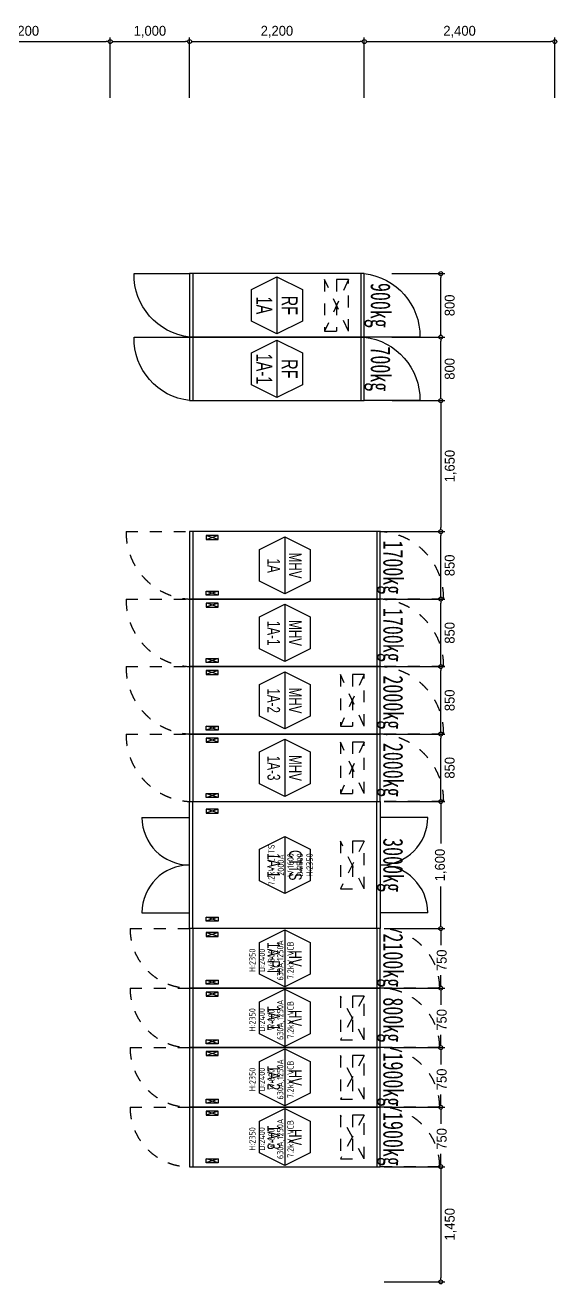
# Model space of a CAD drawing. Header units: millimetres. Extents: x 89978 to 501025, y -351975 to 837171.
# Drawn here: x 297179 to 303875, y -302475 to -286621 of the extents above; entities that cross this region are included whole.
import ezdxf
from ezdxf.enums import TextEntityAlignment as Align

# ---------------------------------------------------------------- set-up
doc = ezdxf.new("R2010")
doc.units = ezdxf.units.MM
doc.header["$LTSCALE"] = 150
doc.linetypes.add('D1', pattern=[3, 1, -1, 1])
doc.layers.get('Defpoints').update_dxf_attribs({"color": 150})
for name, color, linetype in [('------00 Switch Gear', 3, 'Continuous'), ('------00 Switch Gear_Number', 1, 'Continuous'), ('-----36 Dimension', 1, 'Continuous'), ('20251030_전기하중검토', 241, 'Continuous')]:
    doc.layers.add(name, color=color, linetype=linetype)
doc.layers.add('NOPLOT', color=191, linetype='Continuous', plot=False)
doc.styles.add('dd', font='')
doc.styles.add('ELEC', font='')
doc.styles.add('Gtx', font='')
doc.styles.add('WD', font='isocp2.shx', dxfattribs={"height": 75, "bigfont": 'whgtxt.shx'})
doc.styles.get('dd').set_extended_font_data('DotumChe')
doc.styles.get('ELEC').set_extended_font_data('Dotum')
doc.styles.get('Gtx').set_extended_font_data('Dotum')
doc.dimstyles.new('ELEC', dxfattribs={"dimscale": 100, "dimtxt": 2, "dimasz": 1, "dimexe": 2, "dimexo": 1, "dimgap": 1, "dimtad": 1, "dimdec": 0, "dimrnd": 0.25, "dimzin": 9, "dimdsep": 32, "dimlunit": 6, "dimtxsty": 'ELEC', "dimblk": 'Z_DOT', "dimcen": 3, "dimclrd": 7, "dimclre": 7, "dimclrt": 3, "dimadec": 0, "dimazin": 0, "dimtfac": 1, "dimtdec": 0, "dimtix": 1, "dimtmove": 2, "dimatfit": 1, "dimfxl": 1, "dimarcsym": 0})

# ---------------------------------------------------------------- blocks, each defined once
blk = doc.blocks.new('_DOTBLANK')
at = {"color": 0, "linetype": 'ByBlock'}
blk.add_line((-0.5, 0), (-1, 0), dxfattribs=at)
blk.add_circle((0, 0), 0.5, dxfattribs=at)
blk = doc.blocks.new('*D1593')
at = {"layer": '-----36 Dimension', "color": 0, "lineweight": -2, "transparency": 16777216}
for p, q in [((301797, -290550), (302464, -290550)), ((302414, -291300), (302414, -290600)), ((301800, -291350), (302464, -291350))]:
    blk.add_line(p, q, dxfattribs=at)
at = {"layer": 'Defpoints', "color": 0, "transparency": 16777216}
for p in [(301747, -290550, 0), (302414, -290550), (301750, -291350, 0)]:
    blk.add_point(p, dxfattribs=at)
at = {"layer": '-----36 Dimension', "color": 0, "lineweight": -2, "transparency": 16777216, "xscale": 50, "yscale": 50, "zscale": 50}
for p, rotation in [((302414, -290550), 90), ((302414, -291350), 270)]:
    blk.add_blockref('_DOTBLANK', p, dxfattribs=dict(at, rotation=rotation))
at = {"layer": '-----36 Dimension', "color": 0, "transparency": 16777216, "insert": (302526, -290950), "char_height": 125, "attachment_point": 5, "rotation": 90, "style": 'Gtx'}
blk.add_mtext('800', dxfattribs=at)
blk = doc.blocks.new('Z_DOT')
for p, q in [((-2, 0), (2, 0)), ((0, -2), (0, 2))]:
    blk.add_line(p, q)
for radius in [2.5, 1.25]:
    blk.add_circle((0, 0), radius)
blk = doc.blocks.new('*D1594')
at = {"layer": '-----36 Dimension', "color": 0, "lineweight": -2, "transparency": 16777216}
for p, q in [((301797, -289750), (302464, -289750)), ((302414, -290500), (302414, -289800)), ((301800, -290550), (302464, -290550))]:
    blk.add_line(p, q, dxfattribs=at)
at = {"layer": 'Defpoints', "color": 0, "transparency": 16777216}
for p in [(301747, -289750, 0), (302414, -289750), (301750, -290550, 0)]:
    blk.add_point(p, dxfattribs=at)
at = {"layer": '-----36 Dimension', "color": 0, "lineweight": -2, "transparency": 16777216, "xscale": 50, "yscale": 50, "zscale": 50}
for p, rotation in [((302414, -289750), 90), ((302414, -290550), 270)]:
    blk.add_blockref('_DOTBLANK', p, dxfattribs=dict(at, rotation=rotation))
at = {"layer": '-----36 Dimension', "color": 0, "transparency": 16777216, "insert": (302526, -290150), "char_height": 125, "attachment_point": 5, "rotation": 90, "style": 'Gtx'}
blk.add_mtext('800', dxfattribs=at)
blk = doc.blocks.new('850X2400')
at = {"layer": '------00 Switch Gear'}
for p, q in [((-2360, 850), (-2360, 0)), ((-40, 850), (-40, 0))]:
    blk.add_line(p, q, dxfattribs=at)
at = {"layer": '------00 Switch Gear', "linetype": 'D1'}
for p, q in [((-2040, 800), (-2190, 750)), ((-2040, 750), (-2190, 800)), ((-2040, 50), (-2190, 100)), ((-2040, 100), (-2190, 50))]:
    blk.add_line(p, q, dxfattribs=at)
at = {"layer": '------00 Switch Gear'}
blk.add_lwpolyline([(-2400, 850), (-2400, 0), (0, 0), (0, 850)], close=True, dxfattribs=at)
at = {"layer": '------00 Switch Gear', "linetype": 'D1'}
for points in [[(-2190, 800), (-2190, 750), (-2040, 750), (-2040, 800)], [(-2190, 50), (-2190, 100), (-2040, 100), (-2040, 50)]]:
    blk.add_lwpolyline(points, close=True, dxfattribs=at)
at = {"layer": 'NOPLOT', "linetype": 'D1'}
for p, q in [((-3200, 850), (-2400, 850)), ((800, 0), (0, 0))]:
    blk.add_line(p, q, dxfattribs=at)
for centre, start, end in [((-2356, 843), 179.5156, 267.013), ((-44, 7), 359.5156, 87.013)]:
    blk.add_arc(centre, 844, start, end, dxfattribs=at)
blk = doc.blocks.new('*D1572')
at = {"layer": '-----36 Dimension', "color": 0, "lineweight": -2, "transparency": 16777216}
for p, q in [((301700, -296400), (302464, -296400)), ((302414, -296450), (302414, -296928)), ((302414, -297950), (302414, -297472)), ((301700, -298000), (302464, -298000))]:
    blk.add_line(p, q, dxfattribs=at)
at = {"layer": 'Defpoints', "color": 0, "transparency": 16777216}
for p in [(301650, -296400), (301650, -298000), (302414, -298000)]:
    blk.add_point(p, dxfattribs=at)
at = {"layer": '-----36 Dimension', "color": 0, "lineweight": -2, "transparency": 16777216, "xscale": 50, "yscale": 50, "zscale": 50}
for p, rotation in [((302414, -296400), 90), ((302414, -298000), 270)]:
    blk.add_blockref('_DOTBLANK', p, dxfattribs=dict(at, rotation=rotation))
at = {"layer": '-----36 Dimension', "color": 0, "transparency": 16777216, "insert": (302414, -297200), "char_height": 125, "attachment_point": 5, "rotation": 90, "style": 'Gtx'}
blk.add_mtext('1,600', dxfattribs=at)
blk = doc.blocks.new('1600X2400')
at = {"layer": '------00 Switch Gear', "linetype": 'Continuous'}
for p, q in [((-2360, 855), (-2360, 1600)), ((-42, 0), (-42, 1600)), ((-2360, 0), (-2360, 855))]:
    blk.add_line(p, q, dxfattribs=at)
at = {"layer": '------00 Switch Gear', "linetype": 'D1'}
for p, q in [((-2040, 1505), (-2190, 1455)), ((-2040, 1455), (-2190, 1505)), ((-2040, 95), (-2190, 145)), ((-2040, 145), (-2190, 95))]:
    blk.add_line(p, q, dxfattribs=at)
at = {"layer": '------00 Switch Gear'}
blk.add_lwpolyline([(0, 1600), (0, 0), (-2400, 0), (-2400, 1600)], close=True, dxfattribs=at)
at = {"layer": '------00 Switch Gear', "linetype": 'D1'}
for points in [[(-2190, 1505), (-2190, 1455), (-2040, 1455), (-2040, 1505)], [(-2190, 95), (-2190, 145), (-2040, 145), (-2040, 95)]]:
    blk.add_lwpolyline(points, close=True, dxfattribs=at)
at = {"layer": 'NOPLOT', "linetype": 'ByBlock'}
for p, q in [((-3000, 1400), (-2400, 1400)), ((600, 1400), (0, 1400)), ((-3000, 200), (-2400, 200)), ((600, 200), (0, 200))]:
    blk.add_line(p, q, dxfattribs=at)
for centre, start, end in [((-2400, 1400), 180, 270), ((0, 1400), 270, 0), ((-2400, 200), 90, 180), ((0, 200), 0, 90)]:
    blk.add_arc(centre, 600, start, end, dxfattribs=at)
blk = doc.blocks.new('*D1573')
at = {"layer": '-----36 Dimension', "color": 0, "lineweight": -2, "transparency": 16777216}
for p, q in [((301700, -298000), (302464, -298000)), ((302414, -298050), (302414, -298211)), ((302414, -298700), (302414, -298589)), ((301700, -298750), (302464, -298750))]:
    blk.add_line(p, q, dxfattribs=at)
at = {"layer": 'Defpoints', "color": 0, "transparency": 16777216}
for p in [(301650, -298000), (301650, -298750), (302414, -298750)]:
    blk.add_point(p, dxfattribs=at)
at = {"layer": '-----36 Dimension', "color": 0, "lineweight": -2, "transparency": 16777216, "xscale": 50, "yscale": 50, "zscale": 50}
for p, rotation in [((302414, -298000), 90), ((302414, -298750), 270)]:
    blk.add_blockref('_DOTBLANK', p, dxfattribs=dict(at, rotation=rotation))
at = {"layer": '-----36 Dimension', "color": 0, "transparency": 16777216, "insert": (302426, -298400), "char_height": 125, "attachment_point": 5, "rotation": 90, "style": 'Gtx'}
blk.add_mtext('750', dxfattribs=at)
blk = doc.blocks.new('750X2400')
at = {"layer": '------00 Switch Gear'}
for p, q in [((-2360, 750), (-2360, 0)), ((-42, 750), (-42, 0))]:
    blk.add_line(p, q, dxfattribs=at)
at = {"layer": '------00 Switch Gear', "linetype": 'D1'}
for p, q in [((-2040, 700), (-2190, 650)), ((-2040, 650), (-2190, 700)), ((-2040, 50), (-2190, 100)), ((-2040, 100), (-2190, 50))]:
    blk.add_line(p, q, dxfattribs=at)
at = {"layer": '------00 Switch Gear'}
blk.add_lwpolyline([(-2400, 750), (-2400, 0), (0, 0), (0, 750)], close=True, dxfattribs=at)
at = {"layer": '------00 Switch Gear', "linetype": 'D1'}
for points in [[(-2190, 700), (-2190, 650), (-2040, 650), (-2040, 700)], [(-2190, 50), (-2190, 100), (-2040, 100), (-2040, 50)]]:
    blk.add_lwpolyline(points, close=True, dxfattribs=at)
at = {"layer": 'NOPLOT', "linetype": 'D1'}
for p, q in [((-3150, 750), (-2400, 750)), ((750, 0), (0, 0))]:
    blk.add_line(p, q, dxfattribs=at)
for centre, start, end in [((-2400, 750), 180, 270), ((0, 0), 0, 90)]:
    blk.add_arc(centre, 750, start, end, dxfattribs=at)
blk = doc.blocks.new('*D1574')
at = {"layer": '-----36 Dimension', "color": 0, "lineweight": -2, "transparency": 16777216}
for p, q in [((301700, -298750), (302464, -298750)), ((302414, -298800), (302414, -298961)), ((302414, -299450), (302414, -299339)), ((301700, -299500), (302464, -299500))]:
    blk.add_line(p, q, dxfattribs=at)
at = {"layer": 'Defpoints', "color": 0, "transparency": 16777216}
for p in [(301650, -298750), (301650, -299500), (302414, -299500)]:
    blk.add_point(p, dxfattribs=at)
at = {"layer": '-----36 Dimension', "color": 0, "lineweight": -2, "transparency": 16777216, "xscale": 50, "yscale": 50, "zscale": 50}
for p, rotation in [((302414, -298750), 90), ((302414, -299500), 270)]:
    blk.add_blockref('_DOTBLANK', p, dxfattribs=dict(at, rotation=rotation))
at = {"layer": '-----36 Dimension', "color": 0, "transparency": 16777216, "insert": (302426, -299150), "char_height": 125, "attachment_point": 5, "rotation": 90, "style": 'Gtx'}
blk.add_mtext('750', dxfattribs=at)
blk = doc.blocks.new('*D1575')
at = {"layer": '-----36 Dimension', "color": 0, "lineweight": -2, "transparency": 16777216}
for p, q in [((301700, -299500), (302464, -299500)), ((302414, -299550), (302414, -299711)), ((302414, -300200), (302414, -300089)), ((301700, -300250), (302464, -300250))]:
    blk.add_line(p, q, dxfattribs=at)
at = {"layer": 'Defpoints', "color": 0, "transparency": 16777216}
for p in [(301650, -299500), (301650, -300250), (302414, -300250)]:
    blk.add_point(p, dxfattribs=at)
at = {"layer": '-----36 Dimension', "color": 0, "lineweight": -2, "transparency": 16777216, "xscale": 50, "yscale": 50, "zscale": 50}
for p, rotation in [((302414, -299500), 90), ((302414, -300250), 270)]:
    blk.add_blockref('_DOTBLANK', p, dxfattribs=dict(at, rotation=rotation))
at = {"layer": '-----36 Dimension', "color": 0, "transparency": 16777216, "insert": (302426, -299900), "char_height": 125, "attachment_point": 5, "rotation": 90, "style": 'Gtx'}
blk.add_mtext('750', dxfattribs=at)
blk = doc.blocks.new('*D1576')
at = {"layer": '-----36 Dimension', "color": 0, "lineweight": -2, "transparency": 16777216}
for p, q in [((301700, -300250), (302464, -300250)), ((302414, -300300), (302414, -300461)), ((302414, -300950), (302414, -300839)), ((301700, -301000), (302464, -301000))]:
    blk.add_line(p, q, dxfattribs=at)
at = {"layer": 'Defpoints', "color": 0, "transparency": 16777216}
for p in [(301650, -300250), (301650, -301000), (302414, -301000)]:
    blk.add_point(p, dxfattribs=at)
at = {"layer": '-----36 Dimension', "color": 0, "lineweight": -2, "transparency": 16777216, "xscale": 50, "yscale": 50, "zscale": 50}
for p, rotation in [((302414, -300250), 90), ((302414, -301000), 270)]:
    blk.add_blockref('_DOTBLANK', p, dxfattribs=dict(at, rotation=rotation))
at = {"layer": '-----36 Dimension', "color": 0, "transparency": 16777216, "insert": (302426, -300650), "char_height": 125, "attachment_point": 5, "rotation": 90, "style": 'Gtx'}
blk.add_mtext('750', dxfattribs=at)
blk = doc.blocks.new('*D1655')
at = {"layer": '-----36 Dimension', "color": 0, "lineweight": -2, "transparency": 16777216}
for p, q in [((301700, -295550), (302464, -295550)), ((302414, -296350), (302414, -295600)), ((301700, -296400), (302464, -296400))]:
    blk.add_line(p, q, dxfattribs=at)
at = {"layer": 'Defpoints', "color": 0, "transparency": 16777216}
for p in [(301650, -295550), (302414, -295550), (301650, -296400)]:
    blk.add_point(p, dxfattribs=at)
at = {"layer": '-----36 Dimension', "color": 0, "lineweight": -2, "transparency": 16777216, "xscale": 50, "yscale": 50, "zscale": 50}
for p, rotation in [((302414, -295550), 90), ((302414, -296400), 270)]:
    blk.add_blockref('_DOTBLANK', p, dxfattribs=dict(at, rotation=rotation))
at = {"layer": '-----36 Dimension', "color": 0, "transparency": 16777216, "insert": (302526, -295975), "char_height": 125, "attachment_point": 5, "rotation": 90, "style": 'Gtx'}
blk.add_mtext('850', dxfattribs=at)
blk = doc.blocks.new('*D1656')
at = {"layer": '-----36 Dimension', "color": 0, "lineweight": -2, "transparency": 16777216}
for p, q in [((301700, -294700), (302464, -294700)), ((302414, -295500), (302414, -294750)), ((301700, -295550), (302464, -295550))]:
    blk.add_line(p, q, dxfattribs=at)
at = {"layer": 'Defpoints', "color": 0, "transparency": 16777216}
for p in [(301650, -294700), (302414, -294700), (301650, -295550)]:
    blk.add_point(p, dxfattribs=at)
at = {"layer": '-----36 Dimension', "color": 0, "lineweight": -2, "transparency": 16777216, "xscale": 50, "yscale": 50, "zscale": 50}
for p, rotation in [((302414, -294700), 90), ((302414, -295550), 270)]:
    blk.add_blockref('_DOTBLANK', p, dxfattribs=dict(at, rotation=rotation))
at = {"layer": '-----36 Dimension', "color": 0, "transparency": 16777216, "insert": (302526, -295125), "char_height": 125, "attachment_point": 5, "rotation": 90, "style": 'Gtx'}
blk.add_mtext('850', dxfattribs=at)
blk = doc.blocks.new('*D1657')
at = {"layer": '-----36 Dimension', "color": 0, "lineweight": -2, "transparency": 16777216}
for p, q in [((301700, -293850), (302464, -293850)), ((302414, -294650), (302414, -293900)), ((301700, -294700), (302464, -294700))]:
    blk.add_line(p, q, dxfattribs=at)
at = {"layer": 'Defpoints', "color": 0, "transparency": 16777216}
for p in [(301650, -293850), (302414, -293850), (301650, -294700)]:
    blk.add_point(p, dxfattribs=at)
at = {"layer": '-----36 Dimension', "color": 0, "lineweight": -2, "transparency": 16777216, "xscale": 50, "yscale": 50, "zscale": 50}
for p, rotation in [((302414, -293850), 90), ((302414, -294700), 270)]:
    blk.add_blockref('_DOTBLANK', p, dxfattribs=dict(at, rotation=rotation))
at = {"layer": '-----36 Dimension', "color": 0, "transparency": 16777216, "insert": (302526, -294275), "char_height": 125, "attachment_point": 5, "rotation": 90, "style": 'Gtx'}
blk.add_mtext('850', dxfattribs=at)
blk = doc.blocks.new('*D1581')
at = {"layer": '-----36 Dimension', "color": 0, "lineweight": -2, "transparency": 16777216}
for p, q in [((301700, -293000), (302464, -293000)), ((302414, -293800), (302414, -293050)), ((301700, -293850), (302464, -293850))]:
    blk.add_line(p, q, dxfattribs=at)
at = {"layer": 'Defpoints', "color": 0, "transparency": 16777216}
for p in [(301650, -293000), (302414, -293000), (301650, -293850)]:
    blk.add_point(p, dxfattribs=at)
at = {"layer": '-----36 Dimension', "color": 0, "lineweight": -2, "transparency": 16777216, "xscale": 50, "yscale": 50, "zscale": 50}
for p, rotation in [((302414, -293000), 90), ((302414, -293850), 270)]:
    blk.add_blockref('_DOTBLANK', p, dxfattribs=dict(at, rotation=rotation))
at = {"layer": '-----36 Dimension', "color": 0, "transparency": 16777216, "insert": (302526, -293425), "char_height": 125, "attachment_point": 5, "rotation": 90, "style": 'Gtx'}
blk.add_mtext('850', dxfattribs=at)
blk = doc.blocks.new('*D1533')
at = {"layer": '-----36 Dimension', "color": 0, "lineweight": -2, "transparency": 16777216}
for p, q in [((296050, -287536), (296050, -286777)), ((298250, -287536), (298250, -286777)), ((296100, -286827), (298200, -286827))]:
    blk.add_line(p, q, dxfattribs=at)
at = {"layer": 'Defpoints', "color": 0, "transparency": 16777216}
for p in [(298250, -286827), (296050, -287586), (298250, -287586)]:
    blk.add_point(p, dxfattribs=at)
at = {"layer": '-----36 Dimension', "color": 0, "lineweight": -2, "transparency": 16777216, "xscale": 50, "yscale": 50, "zscale": 50, "rotation": 180}
blk.add_blockref('_DOTBLANK', (296050, -286827), dxfattribs=at)
at = {"layer": '-----36 Dimension', "color": 0, "lineweight": -2, "transparency": 16777216, "xscale": 50, "yscale": 50, "zscale": 50}
blk.add_blockref('_DOTBLANK', (298250, -286827), dxfattribs=at)
at = {"layer": '-----36 Dimension', "color": 0, "transparency": 16777216, "insert": (297150, -286703), "char_height": 125, "attachment_point": 5, "style": 'Gtx'}
blk.add_mtext('2,200', dxfattribs=at)
blk = doc.blocks.new('*D1534')
at = {"layer": '-----36 Dimension', "color": 0, "lineweight": -2, "transparency": 16777216}
for p, q in [((299250, -287536), (299250, -286777)), ((301450, -287536), (301450, -286777)), ((299300, -286827), (301400, -286827))]:
    blk.add_line(p, q, dxfattribs=at)
at = {"layer": 'Defpoints', "color": 0, "transparency": 16777216}
for p in [(301450, -286827), (299250, -287586), (301450, -287586)]:
    blk.add_point(p, dxfattribs=at)
at = {"layer": '-----36 Dimension', "color": 0, "lineweight": -2, "transparency": 16777216, "xscale": 50, "yscale": 50, "zscale": 50, "rotation": 180}
blk.add_blockref('_DOTBLANK', (299250, -286827), dxfattribs=at)
at = {"layer": '-----36 Dimension', "color": 0, "lineweight": -2, "transparency": 16777216, "xscale": 50, "yscale": 50, "zscale": 50}
blk.add_blockref('_DOTBLANK', (301450, -286827), dxfattribs=at)
at = {"layer": '-----36 Dimension', "color": 0, "transparency": 16777216, "insert": (300350, -286703), "char_height": 125, "attachment_point": 5, "style": 'Gtx'}
blk.add_mtext('2,200', dxfattribs=at)
blk = doc.blocks.new('*D1535')
at = {"layer": '-----36 Dimension', "color": 0, "lineweight": -2, "transparency": 16777216}
for p, q in [((301450, -287536), (301450, -286777)), ((303850, -287536), (303850, -286777)), ((301500, -286827), (303800, -286827))]:
    blk.add_line(p, q, dxfattribs=at)
at = {"layer": 'Defpoints', "color": 0, "transparency": 16777216}
for p in [(303850, -286827), (301450, -287586), (303850, -287586)]:
    blk.add_point(p, dxfattribs=at)
at = {"layer": '-----36 Dimension', "color": 0, "lineweight": -2, "transparency": 16777216, "xscale": 50, "yscale": 50, "zscale": 50, "rotation": 180}
blk.add_blockref('_DOTBLANK', (301450, -286827), dxfattribs=at)
at = {"layer": '-----36 Dimension', "color": 0, "lineweight": -2, "transparency": 16777216, "xscale": 50, "yscale": 50, "zscale": 50}
blk.add_blockref('_DOTBLANK', (303850, -286827), dxfattribs=at)
at = {"layer": '-----36 Dimension', "color": 0, "transparency": 16777216, "insert": (302650, -286703), "char_height": 125, "attachment_point": 5, "style": 'Gtx'}
blk.add_mtext('2,400', dxfattribs=at)
blk = doc.blocks.new('*D1536')
at = {"layer": '-----36 Dimension', "color": 0, "lineweight": -2, "transparency": 16777216}
for p, q in [((298250, -287536), (298250, -286777)), ((299250, -287536), (299250, -286777)), ((298300, -286827), (299200, -286827))]:
    blk.add_line(p, q, dxfattribs=at)
at = {"layer": 'Defpoints', "color": 0, "transparency": 16777216}
for p in [(299250, -286827), (298250, -287586), (299250, -287586)]:
    blk.add_point(p, dxfattribs=at)
at = {"layer": '-----36 Dimension', "color": 0, "lineweight": -2, "transparency": 16777216, "xscale": 50, "yscale": 50, "zscale": 50, "rotation": 180}
blk.add_blockref('_DOTBLANK', (298250, -286827), dxfattribs=at)
at = {"layer": '-----36 Dimension', "color": 0, "lineweight": -2, "transparency": 16777216, "xscale": 50, "yscale": 50, "zscale": 50}
blk.add_blockref('_DOTBLANK', (299250, -286827), dxfattribs=at)
at = {"layer": '-----36 Dimension', "color": 0, "transparency": 16777216, "insert": (298750, -286703), "char_height": 125, "attachment_point": 5, "style": 'Gtx'}
blk.add_mtext('1,000', dxfattribs=at)
blk = doc.blocks.new('*D1644')
at = {"layer": '-----36 Dimension', "color": 0, "lineweight": -2, "transparency": 16777216}
for p, q in [((301800, -291350), (302464, -291350)), ((302414, -291400), (302414, -292950)), ((301700, -293000), (302464, -293000))]:
    blk.add_line(p, q, dxfattribs=at)
at = {"layer": 'Defpoints', "color": 0, "transparency": 16777216}
for p in [(301750, -291350), (301650, -293000), (302414, -293000)]:
    blk.add_point(p, dxfattribs=at)
at = {"layer": '-----36 Dimension', "color": 0, "lineweight": -2, "transparency": 16777216, "xscale": 50, "yscale": 50, "zscale": 50}
for p, rotation in [((302414, -291350), 90), ((302414, -293000), 270)]:
    blk.add_blockref('_DOTBLANK', p, dxfattribs=dict(at, rotation=rotation))
at = {"layer": '-----36 Dimension', "color": 0, "transparency": 16777216, "insert": (302538, -292175), "char_height": 125, "attachment_point": 5, "rotation": 90, "style": 'Gtx'}
blk.add_mtext('1,650', dxfattribs=at)
blk = doc.blocks.new('*D1545')
at = {"layer": '-----36 Dimension', "color": 0, "lineweight": -2, "transparency": 16777216}
for p, q in [((301700, -301000), (302464, -301000)), ((302414, -301050), (302414, -302400)), ((301700, -302450), (302464, -302450))]:
    blk.add_line(p, q, dxfattribs=at)
at = {"layer": 'Defpoints', "color": 0, "transparency": 16777216}
for p in [(301650, -301000), (301650, -302450), (302414, -302450)]:
    blk.add_point(p, dxfattribs=at)
at = {"layer": '-----36 Dimension', "color": 0, "lineweight": -2, "transparency": 16777216, "xscale": 50, "yscale": 50, "zscale": 50}
for p, rotation in [((302414, -301000), 90), ((302414, -302450), 270)]:
    blk.add_blockref('_DOTBLANK', p, dxfattribs=dict(at, rotation=rotation))
at = {"layer": '-----36 Dimension', "color": 0, "transparency": 16777216, "insert": (302538, -301725), "char_height": 125, "attachment_point": 5, "rotation": 90, "style": 'Gtx'}
blk.add_mtext('1,450', dxfattribs=at)

msp = doc.modelspace()

# ---------------------------------------------------------------- linework, layer by layer
at = {"layer": '------00 Switch Gear'}
for p, q in [((299290, -289750), (299290, -290550)), ((301408, -289750), (301408, -290550)), ((299290, -290550), (299290, -291350)), ((301408, -290550), (301408, -291350))]:
    msp.add_line(p, q, dxfattribs=at)
for points in [[(299250, -290550, -0.3857431), (298550, -289750), (299250, -289750)], [(301450, -289750, -0.3857431), (302150, -290550), (301450, -290550)]]:
    msp.add_lwpolyline(points, format="xyb", dxfattribs=at)
at = {"layer": '------00 Switch Gear', "elevation": 0}
for points in [[(299250, -289750), (299250, -290550), (301450, -290550), (301450, -289750)], [(299250, -290550), (299250, -291350), (301450, -291350), (301450, -290550)]]:
    msp.add_lwpolyline(points, close=True, dxfattribs=at)
for points in [[(299250, -291350, -0.3857431), (298550, -290550), (299250, -290550)], [(301450, -290550, -0.3857431), (302150, -291350), (301450, -291350)]]:
    msp.add_lwpolyline(points, format="xyb", dxfattribs=at)
at = {"layer": '------00 Switch Gear_Number', "color": 1, "elevation": 0}
for points in [[(300350, -289790), (300350, -290510), (300030, -290350.4), (300030, -289949.6), (300350, -289790), (300670, -289949.6), (300670, -290350.4), (300350, -290510)], [(300350, -290590), (300350, -291310), (300030, -291150.4), (300030, -290749.6), (300350, -290590), (300670, -290749.6), (300670, -291150.4), (300350, -291310)]]:
    msp.add_lwpolyline(points, dxfattribs=at)
at = {"layer": '------00 Switch Gear_Number', "color": 1, "lineweight": -2}
for points in [[(300450, -293065), (300450, -293785), (300130, -293625.4), (300130, -293224.6), (300450, -293065), (300770, -293224.6), (300770, -293625.4), (300450, -293785)], [(300450, -293915), (300450, -294635), (300130, -294475.4), (300130, -294074.6), (300450, -293915), (300770, -294074.6), (300770, -294475.4), (300450, -294635)], [(300450, -294765), (300450, -295485), (300130, -295325.4), (300130, -294924.6), (300450, -294765), (300770, -294924.6), (300770, -295325.4), (300450, -295485)], [(300450, -295615), (300450, -296335), (300130, -296175.4), (300130, -295774.6), (300450, -295615), (300770, -295774.6), (300770, -296175.4), (300450, -296335)], [(300450, -296840), (300450, -297560), (300130, -297400.4), (300130, -296999.6), (300450, -296840), (300770, -296999.6), (300770, -297400.4), (300450, -297560)], [(300450, -298015), (300450, -298735), (300130, -298575.4), (300130, -298174.6), (300450, -298015), (300770, -298174.6), (300770, -298575.4), (300450, -298735)], [(300450, -298765), (300450, -299485), (300130, -299325.4), (300130, -298924.6), (300450, -298765), (300770, -298924.6), (300770, -299325.4), (300450, -299485)], [(300450, -299515), (300450, -300235), (300130, -300075.4), (300130, -299674.6), (300450, -299515), (300770, -299674.6), (300770, -300075.4), (300450, -300235)], [(300450, -300265), (300450, -300985), (300130, -300825.4), (300130, -300424.6), (300450, -300265), (300770, -300424.6), (300770, -300825.4), (300450, -300985)]]:
    msp.add_lwpolyline(points, dxfattribs=at)
at = {"layer": 'NOPLOT', "linetype": 'D1'}
for p, q in [((301250, -289825), (300950, -290475)), ((301250, -290475), (300950, -289825)), ((301100, -289825), (301100, -290475)), ((301450, -294800), (301150, -295450)), ((301450, -295450), (301150, -294800)), ((301300, -294800), (301300, -295450)), ((301450, -295650), (301150, -296300)), ((301450, -296300), (301150, -295650)), ((301300, -295650), (301300, -296300)), ((301450, -296900), (301150, -297500)), ((301450, -297500), (301150, -296900)), ((301300, -296900), (301300, -297500)), ((301450, -298850), (301150, -299400)), ((301450, -299400), (301150, -298850)), ((301300, -298850), (301300, -299400)), ((301450, -299600), (301150, -300150)), ((301450, -300150), (301150, -299600)), ((301300, -299600), (301300, -300150)), ((301450, -300350), (301150, -300900)), ((301450, -300900), (301150, -300350)), ((301300, -300350), (301300, -300900))]:
    msp.add_line(p, q, dxfattribs=at)
at = {"layer": 'NOPLOT', "linetype": 'D1', "elevation": 0}
msp.add_lwpolyline([(300950, -289825), (300950, -290475), (301250, -290475), (301250, -289825)], close=True, dxfattribs=at)
at = {"layer": 'NOPLOT', "linetype": 'D1'}
for points in [[(301150, -294800), (301150, -295450), (301450, -295450), (301450, -294800)], [(301150, -295650), (301150, -296300), (301450, -296300), (301450, -295650)], [(301150, -296900), (301150, -297500), (301450, -297500), (301450, -296900)], [(301150, -298850), (301150, -299400), (301450, -299400), (301450, -298850)], [(301150, -299600), (301150, -300150), (301450, -300150), (301450, -299600)], [(301150, -300350), (301150, -300900), (301450, -300900), (301450, -300350)]]:
    msp.add_lwpolyline(points, close=True, dxfattribs=at)

# ---------------------------------------------------------------- block references
at = {"layer": '------00 Switch Gear'}
for name, p in [('850X2400', (301650, -293850)), ('850X2400', (301650, -294700)), ('850X2400', (301650, -295550)), ('850X2400', (301650, -296400)), ('1600X2400', (301650, -298000)), ('750X2400', (301650, -298750)), ('750X2400', (301650, -299500)), ('750X2400', (301650, -300250)), ('750X2400', (301650, -301000))]:
    msp.add_blockref(name, p, dxfattribs=at)

# ---------------------------------------------------------------- texts
at = {"layer": '------00 Switch Gear_Number', "color": 7, "style": 'ELEC', "width": 0.7}
for s, p in [('1A', (300190, -290150)), ('RF', (300510, -290150)), ('1A-1', (300190, -290950)), ('RF', (300510, -290950))]:
    msp.add_text(s, height=200, rotation=270, dxfattribs=at).set_placement(p, align=Align.MIDDLE_CENTER)
at = {"layer": '------00 Switch Gear_Number', "color": 7, "lineweight": -2, "style": 'ELEC', "width": 0.7}
for s, p in [('MHV', (300582, -293427.5)), ('1A', (300310.4, -293429.4)), ('1A-1', (300310.4, -294279.4)), ('MHV', (300582, -294277.5)), ('1A-2', (300310.4, -295129.4)), ('MHV', (300582, -295127.5)), ('1A-3', (300310.4, -295979.4)), ('MHV', (300582, -295977.5)), ('1A-1', (300310.4, -297204.4)), ('CTTS', (300582, -297202.5)), ('1A-PT', (300310.4, -298379.4)), ('HV', (300582, -298377.5)), ('1A-1', (300310.4, -299129.4)), ('HV', (300582, -299127.5)), ('1A-2', (300310.4, -299879.4)), ('HV', (300582, -299877.5)), ('1A-3', (300310.4, -300629.4)), ('HV', (300582, -300627.5))]:
    msp.add_text(s, height=160, rotation=270, dxfattribs=at).set_placement(p, align=Align.MIDDLE)
at = {"layer": '20251030_전기하중검토', "style": 'dd', "width": 0.7}
for s, p in [('900kg', (301621.5, -290150)), ('700kg', (301621.5, -290950)), ('1700kg', (301779.5, -293450)), ('1700kg', (301779.5, -294300)), ('2000kg', (301779.5, -295150)), ('2000kg', (301779.5, -296000)), ('3000kg', (301779.5, -297200)), ('2100kg', (301779.5, -298400)), ('800kg', (301779.5, -299150)), ('1900kg', (301779.5, -299900)), ('1900kg', (301779.5, -300650))]:
    msp.add_text(s, height=250, rotation=270, dxfattribs=at).set_placement(p, align=Align.MIDDLE)
at = {"layer": 'NOPLOT', "linetype": 'D1', "style": 'WD'}
for s, p in [('7.2kV CTTS', (300280, -297200)), ('2000A', (300400, -297200)), ('W:1600', (300520, -297200)), ('D:2500', (300640, -297200)), ('H:2350', (300760, -297200)), ('630A,1250A', (300400, -298400)), ('7.2kV VCB', (300520, -298400)), ('H:2350', (300040, -298400)), ('D:2400', (300160, -298400)), ('W:800', (300280, -298400)), ('H:2350', (300040, -299150)), ('D:2400', (300160, -299150)), ('630A,1250A', (300400, -299150)), ('7.2kV VCB', (300520, -299150)), ('W:800', (300280, -299150)), ('H:2350', (300040, -299900)), ('D:2400', (300160, -299900)), ('W:800', (300280, -299900)), ('630A,1250A', (300400, -299900)), ('7.2kV VCB', (300520, -299900)), ('630A,1250A', (300400, -300650)), ('7.2kV VCB', (300520, -300650)), ('H:2350', (300040, -300650)), ('D:2400', (300160, -300650)), ('W:800', (300280, -300650))]:
    msp.add_text(s, height=80, rotation=90, dxfattribs=at).set_placement(p, align=Align.MIDDLE)

# ---------------------------------------------------------------- dimensions: what is measured, and where the dimension line sits
at = {"layer": '-----36 Dimension'}
for base, p1, p2, picture, middle in [((298250, -286827.2), (296050, -287586.2), (298250, -287586.2), '*D1533', (297150, -286702.6)), ((299250, -286827.2), (298250, -287586.2), (299250, -287586.2), '*D1536', (298750, -286702.6)), ((301450, -286827.2), (299250, -287586.2), (301450, -287586.2), '*D1534', (300350, -286702.6)), ((303850, -286827.2), (301450, -287586.2), (303850, -287586.2), '*D1535', (302650, -286702.6))]:
    dim = msp.add_linear_dim(base=base, p1=p1, p2=p2, dimstyle='ELEC', override={"dimscale": 50, "dimtxt": 2.5, "dimexe": 1, "dimtad": 2, "dimtxsty": 'Gtx', "dimblk1": 'DOTBLANK', "dimblk2": 'DOTBLANK', "dimsah": 1, "dimclrd": 0, "dimclre": 0, "dimclrt": 0}, dxfattribs=at)
    dim.commit()
    dim.dimension.update_dxf_attribs({"geometry": picture, "text_midpoint": middle})
for base, p1, p2, angle, picture, middle in [((302413.7, -289750, 0), (301750, -290550), (301746.8, -289750), 270, '*D1594', (302526.3, -290150, 0)), ((302413.7, -290550, 0), (301750, -291350), (301746.8, -290550), 270, '*D1593', (302526.3, -290950, 0)), ((302413.7, -293000), (301750, -291350), (301650, -293000), 270, '*D1644', (302538.4, -292175)), ((302413.7, -293000), (301650, -293850), (301650, -293000), 90, '*D1581', (302526.3, -293425)), ((302413.7, -293850), (301650, -294700), (301650, -293850), 90, '*D1657', (302526.3, -294275)), ((302413.7, -294700), (301650, -295550), (301650, -294700), 90, '*D1656', (302526.3, -295125)), ((302413.7, -295550), (301650, -296400), (301650, -295550), 90, '*D1655', (302526.3, -295975)), ((302413.7, -302450), (301650, -301000), (301650, -302450), 90, '*D1545', (302538.4, -301725))]:
    dim = msp.add_linear_dim(base=base, p1=p1, p2=p2, angle=angle, dimstyle='ELEC', override={"dimscale": 50, "dimtxt": 2.5, "dimexe": 1, "dimtad": 2, "dimtxsty": 'Gtx', "dimblk1": 'DOTBLANK', "dimblk2": 'DOTBLANK', "dimsah": 1, "dimclrd": 0, "dimclre": 0, "dimclrt": 0}, dxfattribs=at)
    dim.commit()
    dim.dimension.update_dxf_attribs({"geometry": picture, "text_midpoint": middle})
for base, p1, p2, picture, middle in [((302413.7, -298000), (301650, -296400), (301650, -298000), '*D1572', (302413.7, -297200)), ((302413.7, -298750), (301650, -298000), (301650, -298750), '*D1573', (302426.3, -298400)), ((302413.7, -299500), (301650, -298750), (301650, -299500), '*D1574', (302426.3, -299150)), ((302413.7, -300250), (301650, -299500), (301650, -300250), '*D1575', (302426.3, -299900)), ((302413.7, -301000), (301650, -300250), (301650, -301000), '*D1576', (302426.3, -300650))]:
    dim = msp.add_linear_dim(base=base, p1=p1, p2=p2, angle=90, dimstyle='ELEC', override={"dimscale": 50, "dimtxt": 2.5, "dimexe": 1, "dimtad": 2, "dimtxsty": 'Gtx', "dimblk1": 'DOTBLANK', "dimblk2": 'DOTBLANK', "dimsah": 1, "dimclrd": 0, "dimclre": 0, "dimclrt": 0}, dxfattribs=at)
    dim.commit()
    dim.dimension.update_dxf_attribs({"geometry": picture, "text_midpoint": middle, "dimtype": 160})

doc.saveas('drawing.dxf')
